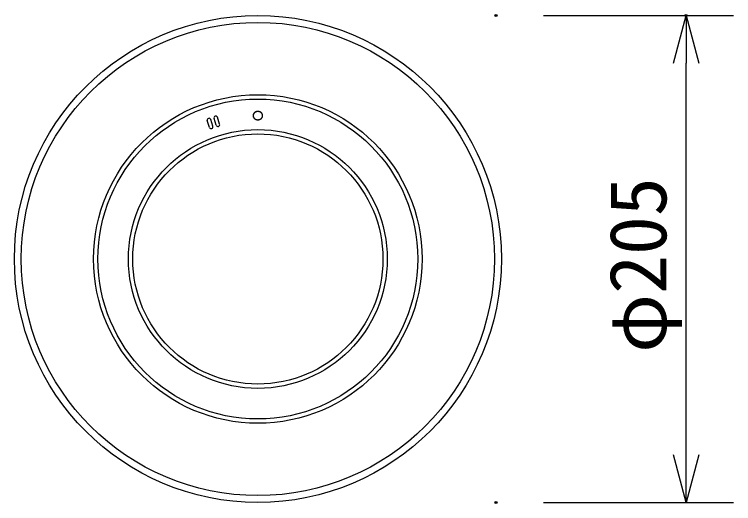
# Model space of a CAD drawing. Units: millimetres, scale not verified. Extents: x -63 to 62, y -57 to 58.
# Drawn here: x -7.54 to 22.74, y 1.92 to 22.52 of the extents above; entities that cross this region are included whole.
import ezdxf
from ezdxf.enums import TextEntityAlignment as Align

# ---------------------------------------------------------------- set-up
doc = ezdxf.new("R2010")
doc.units = ezdxf.units.MM
doc.header["$LTSCALE"] = 0.19104
doc.header["$PDMODE"] = 32
doc.header["$PDSIZE"] = 0.0955
doc.layers.add('0-0_GAIKEI', color=1, linetype='Continuous')
doc.layers.add('0-1_TOUROKU', color=7, linetype='Continuous')
doc.styles.add('ＭＳ ゴシック', font='')
doc.styles.get('ＭＳ ゴシック').set_extended_font_data('MS Gothic')

# ---------------------------------------------------------------- blocks, each defined once
blk = doc.blocks.new('_OPEN30')
at = {"layer": '0-1_TOUROKU'}
blk.add_line((0, 0), (-1, 0), dxfattribs=at)
blk.add_lwpolyline([(-1, 0.26795), (0, 0), (-1, -0.26795)], dxfattribs=at)

msp = doc.modelspace()

# ---------------------------------------------------------------- linework, layer by layer
at = {"layer": '0-0_GAIKEI', "color": 3}
for p, q in [((14.7382, 22.4684), (22.7382, 22.4684)), ((20.7382, 3.9685), (20.7382, 20.4684)), ((14.7382, 1.9685), (22.7382, 1.9685))]:
    msp.add_line(p, q, dxfattribs=at)
at = {"layer": '0-0_GAIKEI'}
for p, q in [((1.101, 17.8974), (1.0083, 18.1828)), ((0.6731, 17.7583), (0.5803, 18.0437)), ((0.8157, 17.8047), (0.723, 18.0901)), ((0.9584, 17.851), (0.8657, 18.1364))]:
    msp.add_line(p, q, dxfattribs=at)
for points in [[(2.5186, 18.3102), (2.5175, 18.3072), (2.5164, 18.3042), (2.5153, 18.3012), (2.5144, 18.2981), (2.5134, 18.295), (2.5126, 18.2919), (2.5118, 18.2888), (2.5111, 18.2857), (2.5105, 18.2826), (2.5099, 18.2794), (2.5094, 18.2762), (2.509, 18.2731), (2.5086, 18.2699), (2.5083, 18.2667), (2.508, 18.2636), (2.5079, 18.2604), (2.5078, 18.2572), (2.5077, 18.254)], [(2.5077, 18.254), (2.5078, 18.2501), (2.5079, 18.2462), (2.5082, 18.2423), (2.5085, 18.2384), (2.509, 18.2345), (2.5095, 18.2307), (2.5102, 18.2268), (2.5109, 18.223), (2.5118, 18.2192), (2.5127, 18.2154), (2.5138, 18.2117), (2.5149, 18.2079), (2.5161, 18.2042), (2.5175, 18.2006), (2.5189, 18.1969), (2.5204, 18.1934), (2.522, 18.1898), (2.5236, 18.1863), (2.5254, 18.1828), (2.5272, 18.1794), (2.5292, 18.176), (2.5312, 18.1726), (2.5333, 18.1693), (2.5354, 18.1661), (2.5376, 18.1629), (2.54, 18.1597), (2.5423, 18.1566), (2.5448, 18.1536), (2.5473, 18.1506), (2.5499, 18.1476), (2.5525, 18.1448), (2.5552, 18.1419), (2.558, 18.1392), (2.5608, 18.1364), (2.5637, 18.1338), (2.5667, 18.1312), (2.5697, 18.1287), (2.5727, 18.1262), (2.5758, 18.1238)], [(2.5284, 18.3267), (2.527, 18.3239), (2.5255, 18.321), (2.5241, 18.3182), (2.5228, 18.3153), (2.5216, 18.3124), (2.5204, 18.3094), (2.5192, 18.3065), (2.5181, 18.3035), (2.5171, 18.3005), (2.5162, 18.2975), (2.5153, 18.2945), (2.5145, 18.2914), (2.5137, 18.2883), (2.513, 18.2853), (2.5124, 18.2822), (2.5118, 18.2791), (2.5113, 18.276), (2.5109, 18.2728), (2.5105, 18.2697), (2.5102, 18.2666), (2.51, 18.2635), (2.5098, 18.2603), (2.5097, 18.2572), (2.5097, 18.254), (2.5097, 18.2502), (2.5099, 18.2464), (2.5101, 18.2426), (2.5105, 18.2388), (2.5109, 18.235), (2.5114, 18.2312), (2.5121, 18.2274), (2.5128, 18.2237), (2.5136, 18.2199), (2.5146, 18.2162), (2.5156, 18.2125), (2.5167, 18.2089), (2.5179, 18.2052), (2.5192, 18.2016), (2.5206, 18.1981)], [(2.6036, 18.4018), (2.6007, 18.4002), (2.5978, 18.3986), (2.5949, 18.3969), (2.5921, 18.3952), (2.5893, 18.3934), (2.5865, 18.3916), (2.5838, 18.3898), (2.5811, 18.3879), (2.5784, 18.386), (2.5758, 18.384), (2.5732, 18.382), (2.5706, 18.3799), (2.5681, 18.3778), (2.5656, 18.3757), (2.5631, 18.3735), (2.5607, 18.3712), (2.5583, 18.369), (2.556, 18.3667), (2.5537, 18.3643), (2.5515, 18.3619), (2.5493, 18.3595), (2.5471, 18.3571), (2.545, 18.3546), (2.543, 18.352), (2.541, 18.3495), (2.539, 18.3468), (2.5371, 18.3442), (2.5353, 18.3415), (2.5335, 18.3388), (2.5317, 18.3361), (2.53, 18.3333), (2.5284, 18.3305), (2.5268, 18.3277), (2.5253, 18.3249), (2.5239, 18.322), (2.5225, 18.3191), (2.5211, 18.3161), (2.5198, 18.3132), (2.5186, 18.3102)], [(2.5206, 18.1981), (2.522, 18.1945), (2.5236, 18.191), (2.5252, 18.1876), (2.527, 18.1841), (2.5288, 18.1807), (2.5307, 18.1774), (2.5326, 18.1741), (2.5347, 18.1708), (2.5368, 18.1676), (2.539, 18.1644), (2.5413, 18.1613), (2.5436, 18.1583), (2.546, 18.1552), (2.5485, 18.1523), (2.5511, 18.1494), (2.5537, 18.1465), (2.5564, 18.1437), (2.5591, 18.1409), (2.5619, 18.1382), (2.5648, 18.1356), (2.5677, 18.133), (2.5707, 18.1305), (2.5737, 18.1281), (2.5768, 18.1256), (2.5799, 18.1233), (2.5831, 18.121), (2.5863, 18.1188), (2.5896, 18.1167), (2.5929, 18.1146), (2.5962, 18.1125), (2.5996, 18.1106), (2.6031, 18.1087), (2.6066, 18.1068), (2.6101, 18.105), (2.6136, 18.1033), (2.6172, 18.1017), (2.6208, 18.1001), (2.6245, 18.0986), (2.6282, 18.0971)], [(2.6221, 18.4085), (2.6191, 18.4072), (2.6161, 18.4059), (2.6131, 18.4045), (2.6101, 18.403), (2.6072, 18.4015), (2.6043, 18.4), (2.6014, 18.3984), (2.5985, 18.3968), (2.5957, 18.3952), (2.5929, 18.3935), (2.5901, 18.3917), (2.5873, 18.3899), (2.5846, 18.3881), (2.5819, 18.3862), (2.5793, 18.3843), (2.5767, 18.3823), (2.5741, 18.3803), (2.5716, 18.3783), (2.5691, 18.3762), (2.5666, 18.3741), (2.5642, 18.3719), (2.5618, 18.3697), (2.5595, 18.3675), (2.5572, 18.3652), (2.5549, 18.3629), (2.5527, 18.3605), (2.5506, 18.3581), (2.5484, 18.3557), (2.5464, 18.3532), (2.5443, 18.3507), (2.5424, 18.3482), (2.5404, 18.3456), (2.5386, 18.343), (2.5367, 18.3404), (2.535, 18.3377), (2.5333, 18.335), (2.5316, 18.3323), (2.53, 18.3295), (2.5284, 18.3267)], [(2.7299, 18.4268), (2.7265, 18.4271), (2.7232, 18.4273), (2.7198, 18.4274), (2.7165, 18.4276), (2.7131, 18.4276), (2.7098, 18.4277), (2.7064, 18.4276), (2.703, 18.4276), (2.6997, 18.4275), (2.6963, 18.4273), (2.693, 18.4271), (2.6897, 18.4268), (2.6863, 18.4265), (2.683, 18.4261), (2.6796, 18.4257), (2.6763, 18.4253), (2.673, 18.4248), (2.6697, 18.4242), (2.6664, 18.4236), (2.6631, 18.423), (2.6598, 18.4223), (2.6566, 18.4216), (2.6533, 18.4208), (2.6501, 18.4199), (2.6469, 18.4191), (2.6436, 18.4181), (2.6404, 18.4171), (2.6373, 18.4161), (2.6341, 18.4151), (2.631, 18.4139), (2.6278, 18.4128), (2.6247, 18.4116), (2.6216, 18.4103), (2.6186, 18.409), (2.6155, 18.4076), (2.6125, 18.4062), (2.6095, 18.4048), (2.6066, 18.4033), (2.6036, 18.4018)], [(2.7495, 18.4224), (2.7462, 18.4229), (2.7429, 18.4234), (2.7396, 18.4239), (2.7363, 18.4243), (2.733, 18.4246), (2.7297, 18.425), (2.7263, 18.4252), (2.723, 18.4254), (2.7197, 18.4256), (2.7163, 18.4257), (2.713, 18.4258), (2.7097, 18.4258), (2.7063, 18.4258), (2.703, 18.4257), (2.6997, 18.4256), (2.6963, 18.4254), (2.693, 18.4252), (2.6897, 18.425), (2.6864, 18.4246), (2.683, 18.4243), (2.6797, 18.4239), (2.6764, 18.4234), (2.6731, 18.4229), (2.6698, 18.4224), (2.6666, 18.4218), (2.6633, 18.4211), (2.6601, 18.4204), (2.6568, 18.4197), (2.6536, 18.4189), (2.6504, 18.4181), (2.6472, 18.4172), (2.644, 18.4163), (2.6408, 18.4153), (2.6376, 18.4143), (2.6345, 18.4132), (2.6314, 18.4121), (2.6283, 18.411), (2.6252, 18.4097), (2.6221, 18.4085)], [(2.8488, 18.3798), (2.8462, 18.3819), (2.8436, 18.3839), (2.841, 18.3859), (2.8383, 18.3878), (2.8356, 18.3897), (2.8329, 18.3916), (2.8301, 18.3934), (2.8273, 18.3951), (2.8245, 18.3969), (2.8216, 18.3985), (2.8187, 18.4002), (2.8158, 18.4017), (2.8129, 18.4033), (2.8099, 18.4048), (2.8069, 18.4062), (2.8039, 18.4076), (2.8008, 18.409), (2.7978, 18.4103), (2.7947, 18.4115), (2.7916, 18.4127), (2.7885, 18.4139), (2.7853, 18.415), (2.7822, 18.4161), (2.779, 18.4171), (2.7758, 18.4181), (2.7726, 18.419), (2.7694, 18.4199), (2.7661, 18.4207), (2.7629, 18.4215), (2.7596, 18.4223), (2.7564, 18.423), (2.7531, 18.4236), (2.7498, 18.4242), (2.7465, 18.4248), (2.7432, 18.4253), (2.7399, 18.4257), (2.7365, 18.4261), (2.7332, 18.4265), (2.7299, 18.4268)], [(2.8622, 18.3652), (2.8599, 18.3675), (2.8575, 18.3697), (2.8551, 18.3719), (2.8527, 18.3741), (2.8503, 18.3762), (2.8478, 18.3783), (2.8452, 18.3803), (2.8427, 18.3823), (2.84, 18.3843), (2.8374, 18.3862), (2.8347, 18.3881), (2.832, 18.3899), (2.8293, 18.3917), (2.8265, 18.3935), (2.8237, 18.3952), (2.8209, 18.3968), (2.818, 18.3984), (2.8151, 18.4), (2.8122, 18.4015), (2.8092, 18.403), (2.8063, 18.4045), (2.8033, 18.4058), (2.8002, 18.4072), (2.7972, 18.4085), (2.7941, 18.4097), (2.7911, 18.4109), (2.788, 18.4121), (2.7848, 18.4132), (2.7817, 18.4143), (2.7785, 18.4153), (2.7754, 18.4163), (2.7722, 18.4172), (2.769, 18.4181), (2.7658, 18.4189), (2.7625, 18.4197), (2.7593, 18.4204), (2.756, 18.4211), (2.7528, 18.4218), (2.7495, 18.4224)], [(2.7799, 18.0932), (2.7837, 18.0944), (2.7874, 18.0958), (2.7911, 18.0971), (2.7948, 18.0986), (2.7985, 18.1001), (2.8021, 18.1017), (2.8057, 18.1033), (2.8092, 18.105), (2.8127, 18.1068), (2.8162, 18.1086), (2.8197, 18.1105), (2.8231, 18.1125), (2.8264, 18.1145), (2.8297, 18.1166), (2.833, 18.1188), (2.8362, 18.121), (2.8394, 18.1233), (2.8425, 18.1256), (2.8456, 18.128), (2.8487, 18.1305), (2.8516, 18.133), (2.8545, 18.1356), (2.8574, 18.1382), (2.8602, 18.1409), (2.863, 18.1437), (2.8656, 18.1465), (2.8682, 18.1493), (2.8708, 18.1523), (2.8733, 18.1552), (2.8757, 18.1582), (2.878, 18.1613), (2.8803, 18.1644), (2.8825, 18.1676), (2.8846, 18.1708), (2.8867, 18.1741), (2.8887, 18.1774), (2.8905, 18.1807), (2.8924, 18.1841), (2.8941, 18.1876)], [(2.9104, 18.2731), (2.9099, 18.2762), (2.9094, 18.2794), (2.9089, 18.2825), (2.9082, 18.2856), (2.9075, 18.2888), (2.9067, 18.2919), (2.9059, 18.295), (2.905, 18.298), (2.904, 18.3011), (2.903, 18.3041), (2.9019, 18.3071), (2.9008, 18.3101), (2.8995, 18.3131), (2.8983, 18.3161), (2.8969, 18.319), (2.8955, 18.3219), (2.8941, 18.3248), (2.8925, 18.3276), (2.891, 18.3305), (2.8893, 18.3333), (2.8876, 18.336), (2.8859, 18.3388), (2.8841, 18.3415), (2.8823, 18.3441), (2.8804, 18.3468), (2.8784, 18.3494), (2.8764, 18.352), (2.8744, 18.3545), (2.8723, 18.357), (2.8701, 18.3594), (2.8679, 18.3619), (2.8657, 18.3643), (2.8634, 18.3666), (2.8611, 18.3689), (2.8587, 18.3712), (2.8563, 18.3734), (2.8538, 18.3756), (2.8513, 18.3777), (2.8488, 18.3798)], [(2.8613, 18.1392), (2.8641, 18.1419), (2.8668, 18.1448), (2.8695, 18.1476), (2.872, 18.1506), (2.8746, 18.1536), (2.877, 18.1566), (2.8794, 18.1597), (2.8817, 18.1629), (2.8839, 18.1661), (2.8861, 18.1693), (2.8882, 18.1726), (2.8902, 18.176), (2.8921, 18.1794), (2.8939, 18.1828), (2.8957, 18.1863), (2.8974, 18.1898), (2.899, 18.1934), (2.9005, 18.1969), (2.9019, 18.2006), (2.9032, 18.2042), (2.9044, 18.2079), (2.9056, 18.2117), (2.9066, 18.2154), (2.9075, 18.2192), (2.9084, 18.223), (2.9091, 18.2268), (2.9098, 18.2307), (2.9104, 18.2345), (2.9108, 18.2384), (2.9112, 18.2423), (2.9114, 18.2462), (2.9116, 18.2501), (2.9116, 18.254), (2.9116, 18.2572), (2.9115, 18.2604), (2.9113, 18.2636), (2.9111, 18.2667), (2.9108, 18.2699), (2.9104, 18.2731)], [(2.9097, 18.254), (2.9096, 18.2572), (2.9095, 18.2603), (2.9094, 18.2635), (2.9091, 18.2666), (2.9088, 18.2697), (2.9085, 18.2728), (2.908, 18.276), (2.9075, 18.2791), (2.907, 18.2822), (2.9063, 18.2853), (2.9056, 18.2883), (2.9049, 18.2914), (2.904, 18.2945), (2.9032, 18.2975), (2.9022, 18.3005), (2.9012, 18.3035), (2.9001, 18.3065), (2.899, 18.3094), (2.8978, 18.3124), (2.8965, 18.3153), (2.8952, 18.3182), (2.8938, 18.321), (2.8924, 18.3239), (2.8909, 18.3267), (2.8893, 18.3295), (2.8877, 18.3322), (2.8861, 18.335), (2.8844, 18.3377), (2.8826, 18.3403), (2.8808, 18.343), (2.8789, 18.3456), (2.877, 18.3482), (2.875, 18.3507), (2.873, 18.3532), (2.8709, 18.3557), (2.8688, 18.3581), (2.8666, 18.3605), (2.8644, 18.3629), (2.8622, 18.3652)], [(2.8941, 18.1876), (2.8957, 18.191), (2.8973, 18.1945), (2.8988, 18.1981), (2.9001, 18.2016), (2.9014, 18.2052), (2.9026, 18.2089), (2.9037, 18.2125), (2.9048, 18.2162), (2.9057, 18.2199), (2.9065, 18.2237), (2.9073, 18.2274), (2.9079, 18.2312), (2.9084, 18.235), (2.9089, 18.2388), (2.9092, 18.2426), (2.9095, 18.2464), (2.9096, 18.2502), (2.9097, 18.254)], [(2.5758, 18.1238), (2.579, 18.1214), (2.5822, 18.1191), (2.5855, 18.1169), (2.5888, 18.1147), (2.5921, 18.1126), (2.5955, 18.1106), (2.5989, 18.1086), (2.6024, 18.1067), (2.6059, 18.1048), (2.6094, 18.1031), (2.613, 18.1013), (2.6166, 18.0997), (2.6202, 18.0981), (2.6239, 18.0966), (2.6276, 18.0951), (2.6314, 18.0937), (2.6351, 18.0924), (2.6389, 18.0911), (2.6427, 18.09), (2.6465, 18.0888), (2.6504, 18.0878), (2.6542, 18.0868), (2.6581, 18.0859), (2.662, 18.085), (2.6659, 18.0842), (2.6699, 18.0835), (2.6738, 18.0829), (2.6778, 18.0823), (2.6817, 18.0818), (2.6857, 18.0814), (2.6897, 18.081), (2.6937, 18.0807), (2.6977, 18.0804), (2.7017, 18.0803), (2.7057, 18.0802), (2.7097, 18.0801), (2.7136, 18.0802), (2.7176, 18.0803), (2.7216, 18.0804)], [(2.6282, 18.0971), (2.6319, 18.0958), (2.6356, 18.0945), (2.6394, 18.0932), (2.6431, 18.092), (2.6469, 18.0909), (2.6508, 18.0899), (2.6546, 18.0889), (2.6585, 18.088), (2.6623, 18.0871), (2.6662, 18.0863), (2.6701, 18.0856), (2.674, 18.085), (2.678, 18.0844), (2.6819, 18.0839), (2.6859, 18.0835), (2.6898, 18.0831), (2.6938, 18.0828), (2.6977, 18.0825), (2.7017, 18.0824), (2.7057, 18.0823), (2.7096, 18.0822), (2.7136, 18.0823), (2.7176, 18.0824), (2.7216, 18.0825), (2.7255, 18.0828), (2.7295, 18.0831), (2.7334, 18.0835), (2.7374, 18.0839), (2.7413, 18.0844), (2.7452, 18.085), (2.7492, 18.0856), (2.7531, 18.0863), (2.757, 18.0871), (2.7608, 18.088), (2.7647, 18.0889), (2.7685, 18.0898), (2.7724, 18.0909), (2.7762, 18.092), (2.7799, 18.0932)], [(2.7216, 18.0804), (2.7256, 18.0807), (2.7296, 18.081), (2.7336, 18.0814), (2.7376, 18.0818), (2.7415, 18.0823), (2.7455, 18.0829), (2.7494, 18.0835), (2.7534, 18.0842), (2.7573, 18.085), (2.7612, 18.0859), (2.7651, 18.0868), (2.7689, 18.0878), (2.7728, 18.0888), (2.7766, 18.09), (2.7804, 18.0911), (2.7842, 18.0924), (2.788, 18.0937), (2.7917, 18.0951), (2.7954, 18.0966), (2.7991, 18.0981), (2.8027, 18.0997), (2.8063, 18.1013), (2.8099, 18.103), (2.8134, 18.1048), (2.8169, 18.1067), (2.8204, 18.1086), (2.8238, 18.1106), (2.8272, 18.1126), (2.8306, 18.1147), (2.8339, 18.1169), (2.8371, 18.1191), (2.8403, 18.1214), (2.8435, 18.1238), (2.8466, 18.1262), (2.8497, 18.1287), (2.8527, 18.1312), (2.8556, 18.1338), (2.8585, 18.1364), (2.8613, 18.1392)]]:
    msp.add_lwpolyline(points, dxfattribs=at)
at = {"layer": '0-0_GAIKEI', "color": 7}
msp.add_circle((2.7097, 12.2185), 10.25, dxfattribs=at)
at = {"layer": '0-0_GAIKEI'}
for radius in [9.9593, 6.9149, 6.7323, 5.4476, 5.2668]:
    msp.add_circle((2.7097, 12.2185), radius, dxfattribs=at)
for centre, start, end in [((0.937, 18.1596), 18, 198), ((0.6517, 18.0669), 18, 198), ((1.0297, 17.8742), 198, 18), ((0.7444, 17.7815), 198, 18)]:
    msp.add_arc(centre, 0.075, start, end, dxfattribs=at)
at = {"layer": '0-1_TOUROKU'}
for p in [(12.7382, 22.4684), (20.7382, 22.4684), (12.7382, 1.9685)]:
    msp.add_point(p, dxfattribs=at)

# ---------------------------------------------------------------- block references
at = {"layer": '0-0_GAIKEI', "xscale": 2, "yscale": 2}
for p, rotation in [((20.7382, 22.4684), 90), ((20.7382, 1.9685), 270)]:
    msp.add_blockref('_OPEN30', p, dxfattribs=dict(at, rotation=rotation))

# ---------------------------------------------------------------- texts
at = {"layer": '0-0_GAIKEI', "color": 3, "style": 'ＭＳ ゴシック'}
msp.add_text('φ205', height=2.405, rotation=90, dxfattribs=at).set_placement((20.6286, 8.265), align=Align.BOTTOM_LEFT)

doc.saveas('drawing.dxf')
